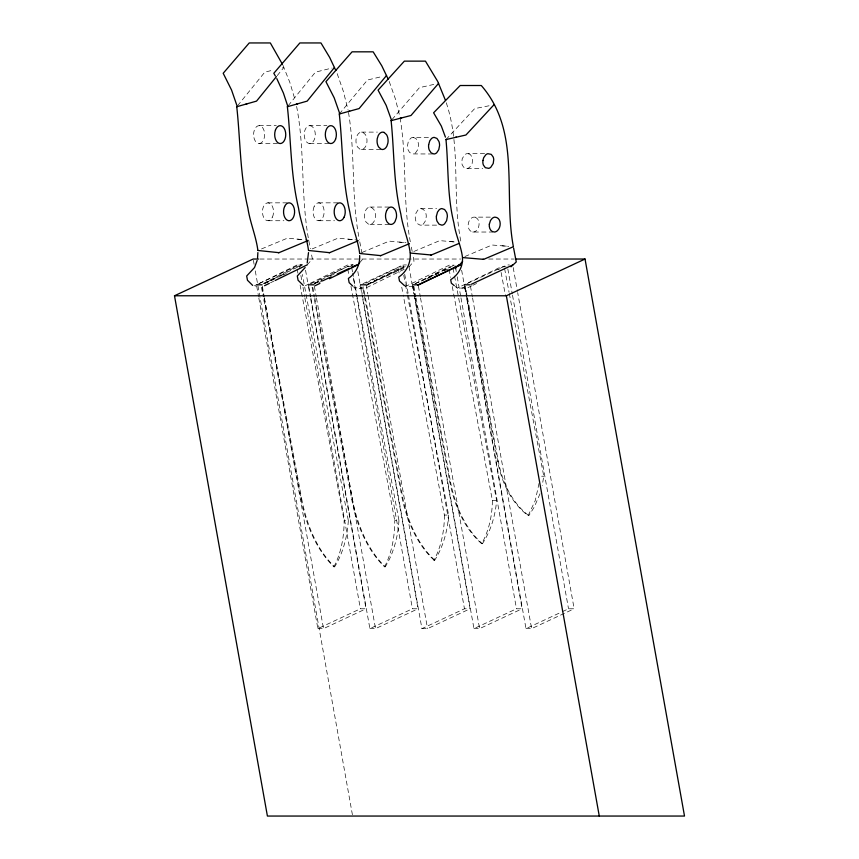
<?xml version="1.0" encoding="UTF-8"?>
<svg xmlns="http://www.w3.org/2000/svg" width="859" height="859" viewBox="0 0 859 859"><rect width="100%" height="100%" fill="white"/><g stroke="black" fill="none" stroke-linecap="round" stroke-linejoin="round"><path stroke-width="0.64" stroke-dasharray="4.29 3.22" d="M452.285 286.562L492.39 500.453C492.25 515.432 489.039 530.594 481.684 543.736C470.335 533.793 462.314 520.586 456.827 506.649A100.954 62.428 90 0 1 449.88 482.071L415.38 298.073M454.54 276.061L496.609 500.453C495.385 515.722 490.811 530.873 482.382 543.736L481.684 543.736M509.301 293.51L543.768 476.219L542.201 485.646M539.065 483.306L535.286 500.453L528.145 515.668C511.18 502.783 501.645 482.339 497.748 461.798L464.676 286.509M539.989 493.753L534.373 506.853L528.854 515.668L528.145 515.668M237.589 105.7L264.808 72.145L273.699 69.955M277.242 75.603L283.867 67.442L281.322 68.065M288.216 105.7L315.436 72.145L331.95 68.065M339.305 114L367.469 80.016L382.727 76.376M391.972 119.637L419.45 87.65L434.751 84.214M307.254 264.83L312.354 258.892L311.259 252.986M359.556 262.865L362.97 258.892L362.595 256.959M408.884 267.009L414.017 261.243L412.964 255.51M445.982 139.566L474.673 108.599L490.049 105.582M263.369 283.47L296.666 266.569L300.886 266.569M313.997 283.47L347.294 266.569L351.514 266.569M367.384 284.415L398.308 268.738L402.517 268.738L366.89 285.188M415.294 283.728L448.591 266.881L450.707 266.881L418.397 282.6M497.995 269.737L500.368 268.534M258.258 283.953L253.512 286.272L255.982 286.272M259.45 283.373L297.407 264.83L302.325 264.83L264.089 283.513M270.478 282.794L274.032 281.054M305.332 285.693L308.886 283.953M310.078 283.373L348.035 264.83L352.952 264.83L349.398 266.569M314.716 283.513L321.889 280.002M330.264 275.911L336.245 272.99M353.436 286.756L355.154 288.42L359.9 286.101M365.827 283.212L399.048 267.009L403.966 267.009L366.922 285.081M360.071 288.42L363.336 286.831L402.216 494.73L401.518 494.73L362.627 286.831L363.336 286.831M404.149 269.318L364.989 288.42L355.154 288.42M451.888 266.301L454.261 265.152L449.343 265.152L405.437 286.519L414.049 286.519M455.249 286.455L457.203 288.098L501.119 266.816L506.037 266.816M462.121 288.098L465.385 286.509L498.445 461.798C502.343 482.339 511.889 502.783 528.854 515.668M471.784 285.789L467.038 288.098L457.203 288.098M472.976 285.22L476.541 283.491M258.892 283.674L298.996 264.948L302.368 264.948M264.518 283.674L274.246 279.132M282.751 275.159L286.391 273.452M310.926 283.674L351.02 264.948L353.274 264.948M318.979 282.536L322.63 280.829M362.96 283.674L403.054 264.948L406.425 264.948M367.373 284.232L407.467 265.517M414.994 283.674L451.437 266.644M467.017 283.674L507.121 264.948L509.366 264.948M258.817 297.976L317.873 628.638L360.393 608.784L366.02 608.784L310.496 297.88M317.873 628.638L323.499 628.638L366.02 608.784M310.851 297.976L369.896 628.638L412.427 608.784L418.054 608.784L362.53 297.88M369.896 628.638L375.523 628.638L418.054 608.784M362.412 295.346L421.93 628.638L464.461 608.784L470.088 608.784L414.092 295.249M421.93 628.638L427.557 628.638L470.088 608.784M414.908 297.976L473.964 628.638L516.484 608.784L522.111 608.784L466.587 297.88M473.964 628.638L479.59 628.638L522.111 608.784M466.942 297.976L525.998 628.638L561.228 612.188M562.441 611.619L568.518 608.784L574.145 608.784L517.687 292.608M525.998 628.638L531.614 628.638L574.145 608.784M264.078 283.577L281.881 275.352M314.695 283.577L321.824 280.292M426.687 278.907L433.806 275.632M434.998 275.084L438.562 273.441M444.5 270.703L448.065 269.06M464.912 256.519L492.014 245.008L508.711 246.35M413.855 251.483L439.744 240.617L456.473 242.12M362.079 252.449L389.213 241.132L405.963 242.721M261.533 248.927L287.432 238.158L304.183 239.79M312.15 248.927L338.059 238.158L355.98 239.908M484.616 153.578L466.759 153.697A10.888 6.732 -90 0 0 464.708 154.781L462.26 158.561L461.755 162.415A6.034 3.726 -90 0 0 462.335 165.111L463.656 167.194L466.212 168.471L482.737 168.471M466.92 168.471L467.629 168.353A10.888 6.732 -90 0 0 469.68 167.269L472.128 163.489L472.643 159.645A6.034 3.726 -90 0 0 472.063 156.939L470.163 154.373L467.479 153.578M490.317 217.134L473.781 217.144A10.856 6.711 -90 0 0 471.033 218.433C467.06 221.815 466.791 230.749 472.751 232.027L492.529 232.027M472.751 232.027L473.459 232.016A10.856 6.711 -90 0 0 476.208 230.738C480.192 227.345 480.46 218.411 474.501 217.134M259.139 125.661L276.276 125.661M309.755 125.661A8.944 5.53 -90 0 1 314.534 139.094A8.944 5.53 -90 0 1 304.945 139.061A8.944 5.53 -90 0 1 309.755 125.661L326.892 125.661M361.542 132.114L377.359 132.114M432.625 153.976L412.127 153.922L409.528 152.365L408.154 149.981A7.602 4.703 -90 0 1 407.477 145.858L408.283 141.692L410.334 138.6A9.696 5.992 -90 0 1 413.104 137.397L430.241 137.397M259.107 143.55A8.944 5.53 90 0 0 263.917 130.149A8.944 5.53 90 0 0 254.339 130.117A8.944 5.53 90 0 0 259.107 143.55L278.885 143.55M309.734 143.55L329.512 143.55M361.424 149.52L381.203 149.52M267.879 202.842L287.658 202.842M318.506 202.842L338.274 202.842M369.875 207.051L389.653 207.051M436.576 225.144L420.03 225.122L417.41 223.651L415.992 221.311A7.602 4.703 -90 0 1 415.262 217.22L416.003 213.032L418.022 209.875A9.696 5.992 90 0 1 420.781 208.587L436.597 208.587M268.094 220.731L283.91 220.731M318.71 220.731L334.538 220.731M370.004 224.446L389.782 224.446M301.842 239.564L297.429 239.135M352.469 239.564L348.056 239.135M454.143 241.916L449.729 241.519M403.623 242.506L399.21 242.088M506.381 246.157L501.978 245.803M259.858 259.031L308.027 259.031M309.369 259.031L460.585 259.031M488.685 259.031L514.111 259.031M497.748 461.798L498.445 461.798M541.653 476.219L543.768 476.219M449.88 482.071L450.588 482.071A100.954 62.428 90 0 0 457.536 506.649C463.022 520.586 471.043 533.793 482.382 543.736M301.037 499.036L301.734 499.036A118.574 73.326 -90 0 0 334.634 566.833L333.926 566.833A118.574 73.326 -90 0 1 301.037 499.036L263.455 297.826M351.664 499.036L352.362 499.036A118.574 73.326 -90 0 0 385.262 566.833L384.553 566.833A118.574 73.326 -90 0 1 351.664 499.036L314.072 297.826M492.39 500.453L496.609 500.453M333.926 566.833A72.049 43.766 87.6 0 0 344.105 520.533L348.324 520.533L302.357 274.461M384.553 566.833A72.049 43.766 87.6 0 0 394.732 520.533L398.952 520.533L352.738 273.151M433.999 560.229L434.708 560.229A70.363 44.539 -86.2 0 0 448.645 515.067M420.781 208.587L423.519 209.521L425.538 212.42A7.602 4.703 -90 0 1 426.268 216.511L425.527 220.699L423.508 223.866A9.696 5.992 -90 0 1 420.749 225.144M413.104 137.397L415.842 138.428L417.807 141.391A7.602 4.703 -90 0 1 418.473 145.515L417.667 149.681L415.616 152.773A9.696 5.992 -90 0 1 412.846 153.976M305.353 239.908L308.864 240.252M368.575 224.21L366.084 222.073A8.472 5.24 -90 0 1 364.592 213.73L365.526 210.648A9.148 5.659 -90 0 1 371.303 207.298L373.805 209.435A8.472 5.24 -90 0 1 375.286 217.767L374.363 220.86A9.148 5.659 90 0 1 368.575 224.199M362.96 132.404L365.429 134.627A8.472 5.24 -90 0 1 366.804 143.023L365.827 146.073A9.148 5.659 -90 0 1 359.996 149.23L357.537 147.007A8.472 5.24 -90 0 1 356.163 138.621L357.14 135.561A9.148 5.659 90 0 1 362.96 132.415M282.965 65.359L289.805 82.292L295.249 100.503M389.202 81.465L395.258 98.506L399.596 115.514M337.179 73.649L343.332 91.258L348.045 109.995M446.272 102.769C461.648 148.457 451.329 197.334 461.401 244.031M296.613 106.43C305.718 153.332 299.888 201.865 310.453 248.713M412.18 251.376L411.311 246.963M504.587 268.534L509.054 292.2M501.119 272.486L505.328 294.83M453.058 268.191L454.293 274.751M449.085 269.501L450.567 277.371M413.866 286.24L415.831 296.752M416.078 298.073L450.588 482.071M413.158 286.24L415.133 296.752M403.751 275.331L405.233 283.234M405.48 284.544L407.198 293.767M407.445 295.088L448.591 515.056L444.382 515.056L403.225 295.088M398.308 268.738L399.532 275.331M401.754 287.185L402.989 293.767M351.75 267.879L352.491 271.831M347.777 269.2L349.012 275.782M350.977 286.305L394.732 520.533M312.816 287.303L314.534 296.516M314.781 297.826L352.362 499.036M312.107 287.303L313.836 296.516M297.16 269.2L297.89 273.151M300.102 284.995L344.105 520.533M262.188 287.303L263.906 296.516M264.153 297.826L301.734 499.036M261.49 287.303L263.208 296.516M400.079 117.844C407.209 159.785 402.313 202.842 410.903 244.74M348.496 112.422C355.529 154.459 350.966 197.559 359.373 239.564M359.771 241.873L361.886 252.986M513.21 267.578L517.451 291.298M507.819 268.899L512.297 293.928M512.522 295.249L568.518 608.784M470.453 286.122L472.332 296.656M472.568 297.976L531.614 628.638M464.826 286.122L466.705 296.656M461.648 270.22L464.472 286.026M464.708 287.346L466.362 296.559M455.796 268.899L456.258 271.53M457.203 276.802L460.735 296.559M460.972 297.88L516.484 608.784M418.419 286.122L420.298 296.656M420.534 297.976L479.59 628.638M412.792 286.122L414.672 296.656M408.916 266.269L411.976 283.384M412.213 284.705L413.855 293.928M403.054 264.948L403.762 268.899M404.696 274.171L408.229 293.928M408.465 295.249L464.461 608.784M366.149 284.801L367.802 294.025M368.039 295.346L427.557 628.638M360.533 284.801L362.176 294.025M357.827 271.53L360.415 286.026M360.651 287.346L362.294 296.559M353.382 278.123L356.668 296.559M356.904 297.88L412.427 608.784M314.362 286.122L316.241 296.656M316.477 297.976L375.523 628.638M308.735 286.122L310.614 296.656M305.557 270.22L308.381 286.026M308.617 287.346L310.26 296.559M298.996 264.948L299.469 267.578M300.875 275.481L301.82 280.753M302.991 287.346L304.644 296.559M304.87 297.88L360.393 608.784M262.328 286.122L264.207 296.656M264.443 297.976L323.499 628.638M253.405 260.352L254.103 264.314M255.284 270.918L352.405 814.729M256.701 286.122L258.58 296.656M398.952 520.533A72.113 45.667 -86.3 0 1 385.262 566.833M434.031 560.143A113.334 70.094 -90 0 1 401.443 494.763M444.425 515.067A70.298 42.714 87.5 0 1 433.967 560.175M434.729 560.143A113.334 70.094 90 0 1 402.152 494.763M348.324 520.533A72.113 45.667 -86.3 0 1 334.634 566.833M314.158 206.482A8.944 5.53 90 0 0 317.991 220.677A8.944 5.53 90 0 0 323.682 208.211A8.944 5.53 90 0 0 314.158 206.482M272.443 217.102A8.944 5.53 -90 0 0 268.599 202.896A8.944 5.53 -90 0 0 262.918 215.373A8.944 5.53 -90 0 0 272.443 217.102"/><path stroke-width="1.29" d="M257.883 252.6L257.55 257.904M278.273 252.6L278.982 252.675L257.829 250.463M308.51 252.6L307.2 262.994M328.9 252.6L329.598 252.675L308.456 250.463M359.663 255.563C360.179 264.647 355.873 273.334 348.367 278.456L349.141 282.6L352.577 285.929M380.054 255.563L380.752 255.638L359.62 253.48M404.578 285.725L399.478 281L398.737 277.06C406.758 271.841 411.042 262.521 410.162 253.029L431.282 255.005L458.76 243.548M482.833 259.343L483.542 259.343L462.453 257.56C463.173 266.612 458.244 274.944 450.696 279.69L451.351 283.191L454.271 285.639M257.142 260.481L254.522 267.557L246.673 275.997L247.478 280.27L252.653 285.413M386.614 210.648L385.691 213.73A8.472 5.24 -90 0 0 387.173 222.073L388.977 223.877A9.148 5.659 -90 0 0 394.979 221.719L396.386 217.767A8.472 5.24 90 0 0 394.893 209.424L393.089 207.62A9.138 5.648 -90 0 0 386.625 210.648M305.149 267.557L297.3 275.997L298.094 280.27L303.281 285.413M276.415 76.623L256.54 101.115L236.762 106.72M334.484 67.442L307.168 101.115L287.389 106.72M386.55 75.463L359.116 108.567L339.305 114M438.584 83.355L410.978 115.493L391.124 120.636M359.556 262.865L357.881 264.83L329.405 278.735M493.904 104.83L465.943 135.003L445.982 139.566M462.604 261.544L459.178 265.152L417.646 285.36M510.965 266.816L516.259 261.963L513.607 248.047M264.551 285.693L269.296 283.373M275.224 280.474L307.254 264.83M315.167 285.693L319.913 283.373M515.454 259.031L585.033 259.031L684.505 816.05L267.407 816.05L174.495 295.775L253.169 259.031L258.516 259.031M322.63 280.829L331.134 276.866M337.211 274.021L349.355 268.352M351.793 267.213L356.646 264.948M471.43 284.232L512.737 264.948M174.495 295.775L506.359 295.775L585.033 259.031M483.531 259.407L513.381 246.726M380.752 255.638L409.442 243.666M278.982 252.675L307.672 240.745M329.598 252.675L358.3 240.745M247.124 103.746L246.028 104.057M297.751 103.746L296.656 104.057M282.407 64.232L270.327 42.95L249.239 42.95L223.2 73.273L231.565 90.045L237.267 106.57M276.802 78.609L283.406 93.051L287.883 106.57M349.688 111.112L348.593 111.412M388.139 79.06L381.793 65.821L373.16 51.83L352.072 51.83L325.937 81.648L334.205 97.851L339.81 113.85M401.529 117.898L400.423 118.188M445.477 100.417L437.714 81.455L425.452 61.139L404.364 61.139L378.078 90.131L386.174 105.367L391.618 120.496M456.44 137.139L455.334 137.397M446.487 139.448L445.961 139.448C448.623 167.237 447.045 195.616 453.917 223.018C455.581 234.679 460.972 245.513 462.453 257.131M458.459 264.948L460.714 264.948L418.183 284.801L412.556 284.801M256.465 284.801L262.092 284.801M308.499 284.801L314.126 284.801M360.533 284.801L366.149 284.801M464.59 284.801L470.217 284.801M430.574 255.005L431.282 255.08M384.059 132.404L386.518 134.627A8.472 5.24 -90 0 1 387.892 143.023L386.915 146.073A9.148 5.659 -90 0 1 381.095 149.23L378.636 147.007A8.472 5.24 90 0 1 377.251 138.621L378.228 135.561A9.148 5.659 -90 0 1 384.059 132.415M275.331 75.914L273.817 73.273L299.866 42.95L320.955 42.95L329.673 57.456L335.837 70.545M445.434 137.139L441.354 126.101L433.612 112.787L460.188 85.513L481.287 85.513C521.016 131.159 503.181 192.019 513.285 246.157M391.092 120.496C394.345 151.624 393.358 183.364 400.842 214.074C402.764 227.184 408.401 239.478 410.151 252.546M339.284 113.85C342.827 146.631 342.14 180.014 349.903 212.345C351.954 226.175 357.731 239.189 359.61 252.965M287.357 106.57C291.072 140.339 290.557 174.721 298.513 208.018C300.639 222.277 306.48 235.72 308.435 249.937M236.73 106.57C240.445 140.339 239.94 174.721 247.886 208.018C250.012 222.277 255.864 235.72 257.818 249.937M506.359 295.775L599.271 816.05M455.324 266.269L455.796 268.899M436.404 216.135L436.361 217.22A7.602 4.703 -90 0 0 437.091 221.311L439.099 224.21L441.848 225.144A9.696 5.992 -90 0 0 444.597 223.866L446.616 220.699L447.356 216.511A7.602 4.703 -90 0 0 446.626 212.42L444.618 209.521L441.87 208.587A9.696 5.992 -90 0 0 439.121 209.875L437.499 212.109L436.404 216.135M428.63 144.774L428.566 145.858A7.602 4.703 90 0 0 429.242 149.981L431.207 152.945L433.935 153.976A9.696 5.992 90 0 0 436.705 152.773L438.766 149.681L439.572 145.515A7.602 4.703 -90 0 0 438.895 141.391L436.93 138.428L434.203 137.397A9.696 5.992 -90 0 0 431.433 138.6L429.79 140.779L428.63 144.774M489.329 224.178C488.771 227.506 490.575 232.284 494.559 232.016A10.856 6.711 -90 0 0 497.307 230.738C501.516 227.324 501.441 217.413 494.881 217.144A10.856 6.711 -90 0 0 492.132 218.433L490.489 220.516L489.329 224.178M482.919 160.472L482.844 162.415A6.034 3.726 -90 0 0 483.424 165.111L485.324 167.688L488.728 168.353A10.888 6.732 90 0 0 490.779 167.269L493.227 163.489L493.732 159.645A6.034 3.726 -90 0 0 493.152 156.939L491.262 154.373L487.858 153.697A10.888 6.732 -90 0 0 485.807 154.781L483.703 157.669L482.919 160.472M344.158 217.102A8.944 5.53 -90 0 0 340.314 202.896A8.944 5.53 -90 0 0 334.634 215.373A8.944 5.53 -90 0 0 344.158 217.102M335.622 139.094A8.944 5.53 -90 0 0 330.855 125.661A8.944 5.53 -90 0 0 326.044 139.061A8.944 5.53 -90 0 0 335.622 139.094M284.619 206.482A8.944 5.53 90 0 0 288.463 220.677A8.944 5.53 90 0 0 294.143 208.211A8.944 5.53 90 0 0 284.619 206.482M275.428 130.117A8.944 5.53 90 0 0 280.206 143.55A8.944 5.53 90 0 0 285.016 130.149A8.944 5.53 90 0 0 275.428 130.117"/></g></svg>
